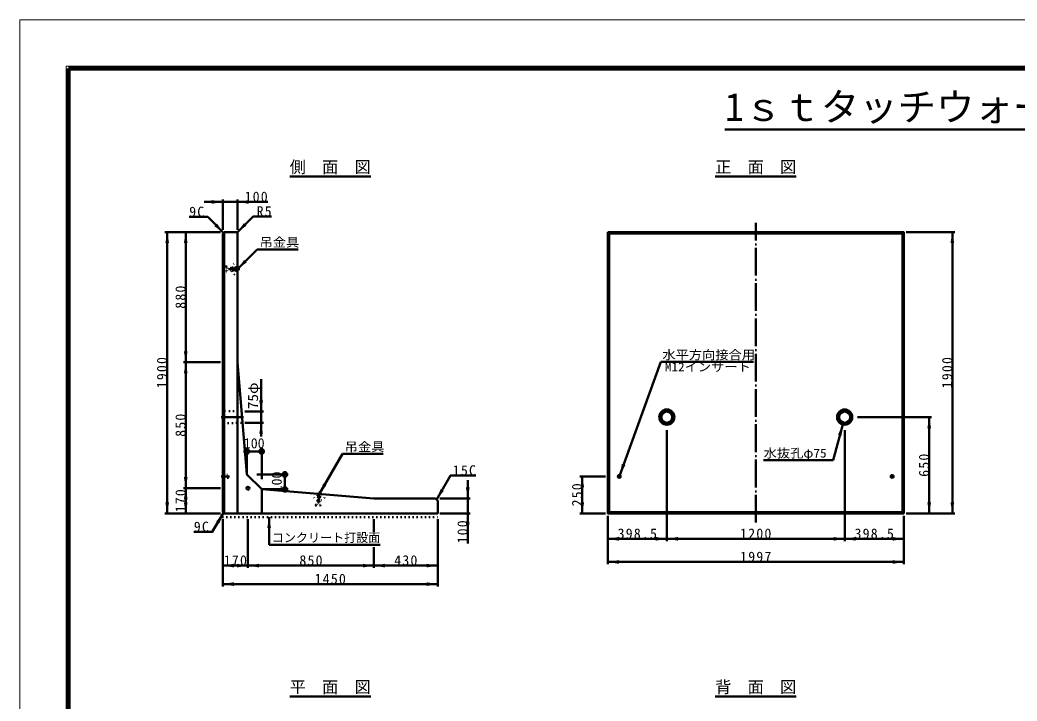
# Model space of a CAD drawing. Units: millimetres, scale not verified. Extents: x -2102 to 2102, y -1485 to 1485.
# Drawn here: x -2102 to 50, y 13 to 1485 of the extents above; entities that cross this region are included whole.
import ezdxf
from ezdxf.enums import TextEntityAlignment as Align

# ---------------------------------------------------------------- set-up
doc = ezdxf.new("R2010")
doc.units = ezdxf.units.MM
doc.header["$LTSCALE"] = 5
doc.linetypes.add('DOTTED', pattern=[1.75, 0.25, -1.5])
doc.linetypes.add('LONG_DASHED_DOTTED', pattern=[15.25, 12, -1.5, 0.25, -1.5])
doc.layers.add('0-0_V-nasSTD', color=7, linetype='Continuous', lineweight=50)
doc.styles.add('ＭＳ ゴシック', font='')
doc.styles.get('ＭＳ ゴシック').set_extended_font_data('MS Gothic')

msp = doc.modelspace()

# ---------------------------------------------------------------- linework, layer by layer
at = {"layer": '0-0_V-nasSTD', "lineweight": 100}
for p, q in [((-1997.5, 1380), (-1997.5, -1380)), ((1997.5, 1380), (-1997.5, 1380))]:
    msp.add_line(p, q, dxfattribs=at)
at = {"layer": '0-0_V-nasSTD'}
for p, q in [((-580.608, 1248.465), (580.608, 1248.465)), ((-1520.055, 1146.713), (-1345.055, 1146.713)), ((-601.335, 1146.713), (-426.335, 1146.713)), ((-1664.555, 1096.713), (-1664.555, 1031.713)), ((-1632.555, 1096.713), (-1632.555, 1031.713)), ((-1632.555, 1091.713), (-1567.555, 1091.713)), ((-1669.555, 1026.713), (-1789.555, 1026.713)), ((-1784.555, 1026.713), (-1784.555, 418.713)), ((-1744.555, 1026.713), (-1744.555, 745.113)), ((-1661.675, 1026.713), (-1664.555, 1023.833)), ((-1664.555, 1023.833), (-1664.555, 421.593)), ((-1634.155, 1026.713), (-1661.675, 1026.713)), ((-1661.675, 1026.713), (-1661.675, 418.713)), ((-1632.555, 1025.113), (-1632.555, 418.713)), ((-833.355, 1026.713), (-830.475, 1023.833)), ((-830.475, 1023.833), (-830.475, 421.593)), ((-197.195, 1023.833), (-830.475, 1023.833)), ((-197.195, 1023.833), (-194.315, 1026.713)), ((-197.195, 421.593), (-197.195, 1023.833)), ((-84.315, 1026.713), (-189.315, 1026.713)), ((-89.315, 1026.713), (-89.315, 418.713)), ((-1632.555, 946.713), (-1590.129, 989.14)), ((-1590.129, 989.14), (-1502.129, 989.14)), ((-1669.555, 745.113), (-1749.555, 745.113)), ((-1744.555, 745.113), (-1744.555, 473.113)), ((-718.43, 745.89), (-807.355, 501.57)), ((-718.43, 745.89), (-518.43, 745.89)), ((-1581.816, 708.713), (-1581.816, 638.713)), ((-1576.816, 638.713), (-1616.816, 638.713)), ((-1581.816, 638.713), (-1581.816, 614.713)), ((-294.315, 626.713), (-134.315, 626.713)), ((-139.315, 626.713), (-139.315, 418.713)), ((-1576.816, 614.713), (-1616.816, 614.713)), ((-1581.816, 614.713), (-1581.816, 584.713)), ((-346.806, 533.521), (-326.1, 610.795)), ((-705.835, 598.713), (-705.835, 358.713)), ((-321.835, 598.713), (-321.835, 358.713)), ((-1573.59, 552.678), (-1619.59, 552.678)), ((-1612.59, 502.678), (-1612.59, 559.678)), ((-1580.59, 492.278), (-1580.59, 559.678)), ((-1456.292, 460.442), (-1406.292, 547.045)), ((-1406.292, 547.045), (-1318.292, 547.045)), ((-496.806, 533.521), (-346.806, 533.521)), ((-1590.99, 502.678), (-1523.59, 502.678)), ((-1530.59, 509.678), (-1530.59, 463.678)), ((-893.355, 498.713), (-838.355, 498.713)), ((-888.355, 498.713), (-888.355, 418.713)), ((-1669.555, 473.113), (-1749.555, 473.113)), ((-1744.555, 473.113), (-1744.555, 418.713)), ((-1338.155, 450.713), (-1580.59, 470.678)), ((-1580.59, 470.678), (-1580.59, 418.713)), ((-1580.59, 470.678), (-1523.59, 470.678)), ((-1338.155, 450.713), (-1205.355, 450.713)), ((-1205.355, 450.713), (-1200.555, 445.913)), ((-1130.555, 450.713), (-1195.555, 450.713)), ((-1669.555, 418.713), (-1789.555, 418.713)), ((-1664.555, 421.593), (-1661.675, 418.713)), ((-1564.555, 350.873), (-1564.555, 410.873)), ((-1130.555, 418.713), (-1195.555, 418.713)), ((-1135.555, 418.713), (-1135.555, 353.713)), ((-893.355, 418.713), (-838.355, 418.713)), ((-830.475, 421.593), (-833.355, 418.713)), ((-833.355, 413.713), (-833.355, 308.713)), ((-830.475, 421.593), (-197.195, 421.593)), ((-197.195, 421.593), (-194.315, 418.713)), ((-194.315, 413.713), (-194.315, 308.713)), ((-84.315, 418.713), (-189.315, 418.713)), ((-1664.555, 260.873), (-1664.555, 405.873)), ((-1610.155, 300.873), (-1610.155, 405.873)), ((-1338.155, 377.873), (-1338.155, 405.873)), ((-1200.555, 260.873), (-1200.555, 405.873)), ((-1564.555, 350.873), (-1324.555, 350.873)), ((-1338.155, 300.873), (-1338.155, 345.873)), ((-833.355, 363.713), (-705.835, 363.713)), ((-705.835, 363.713), (-321.835, 363.713)), ((-321.835, 363.713), (-194.315, 363.713)), ((-1610.155, 305.873), (-1664.555, 305.873)), ((-1338.155, 305.873), (-1610.155, 305.873)), ((-1200.555, 305.873), (-1338.155, 305.873)), ((-833.355, 313.713), (-194.315, 313.713)), ((-1200.555, 265.873), (-1664.555, 265.873)), ((-1520.055, 23.113), (-1345.055, 23.113)), ((-601.335, 23.113), (-426.335, 23.113))]:
    msp.add_line(p, q, dxfattribs=at)
at = {"layer": '0-0_V-nasSTD', "linetype": 'LONG_DASHED_DOTTED'}
for p, q in [((-513.835, 398.713), (-513.835, 1046.713)), ((-1627.555, 946.713), (-1652.555, 946.713)), ((-1646.955, 946.713), (-1629.355, 946.713)), ((-1619.755, 626.713), (-1667.755, 626.713)), ((-1650.155, 498.713), (-1667.755, 498.713)), ((-813.195, 498.713), (-803.595, 498.713)), ((-808.395, 493.913), (-808.395, 503.513)), ((-224.075, 498.713), (-214.475, 498.713)), ((-219.275, 493.913), (-219.275, 503.513)), ((-1455.882, 465.425), (-1457.934, 440.51))]:
    msp.add_line(p, q, dxfattribs=at)
at = {"layer": '0-0_V-nasSTD', "linetype": 'DOTTED'}
for p, q in [((-1657.515, 952.313), (-1657.515, 941.113)), ((-1656.555, 952.313), (-1657.515, 952.313)), ((-1656.555, 952.313), (-1654.955, 948.953)), ((-1656.555, 952.313), (-1656.555, 941.113)), ((-1638.955, 948.953), (-1654.955, 948.953)), ((-1654.955, 948.953), (-1654.955, 944.473)), ((-1643.755, 943.513), (-1643.755, 949.913)), ((-1643.755, 949.913), (-1632.555, 949.913)), ((-1637.995, 950.713), (-1638.955, 948.953)), ((-1638.955, 948.953), (-1638.955, 944.473)), ((-1635.755, 950.713), (-1637.995, 950.713)), ((-1637.995, 950.713), (-1637.995, 942.713)), ((-1635.755, 950.713), (-1635.755, 942.713)), ((-1656.555, 941.113), (-1657.515, 941.113)), ((-1654.955, 944.473), (-1656.555, 941.113)), ((-1638.955, 944.473), (-1654.955, 944.473)), ((-1632.555, 943.513), (-1643.755, 943.513)), ((-1638.955, 944.473), (-1637.995, 942.713)), ((-1635.755, 942.713), (-1637.995, 942.713)), ((-1623.793, 638.713), (-1661.355, 640.313)), ((-1661.355, 613.113), (-1664.555, 610.233)), ((-1661.355, 613.113), (-1621.816, 614.713)), ((-1664.555, 501.913), (-1653.355, 501.913)), ((-1653.355, 495.513), (-1664.555, 495.513)), ((-1653.355, 495.513), (-1653.355, 501.913)), ((-1460.542, 457.581), (-1460.725, 455.349)), ((-1460.725, 455.349), (-1459.05, 454.248)), ((-1460.725, 455.349), (-1452.752, 454.692)), ((-1460.542, 457.581), (-1452.569, 456.925)), ((-1459.05, 454.248), (-1460.363, 438.302)), ((-1459.05, 454.248), (-1454.585, 453.88)), ((-1454.585, 453.88), (-1455.898, 437.934)), ((-1454.585, 453.88), (-1452.752, 454.692)), ((-1452.569, 456.925), (-1452.752, 454.692)), ((-1463.843, 436.983), (-1463.922, 436.026)), ((-1463.922, 436.026), (-1452.76, 435.107)), ((-1463.843, 436.983), (-1460.363, 438.302)), ((-1463.843, 436.983), (-1452.681, 436.064)), ((-1460.363, 438.302), (-1455.898, 437.934)), ((-1455.898, 437.934), (-1452.681, 436.064)), ((-1452.681, 436.064), (-1452.76, 435.107)), ((-1664.555, 410.873), (-1200.555, 410.873))]:
    msp.add_line(p, q, dxfattribs=at)
at = {"layer": '0-0_V-nasSTD', "lineweight": 18}
for points in [[(-2102.5, -1485), (-2102.5, 1485), (2102.5, 1485), (2102.5, -1485)], [(-2002.5, -1385), (-2002.5, 1385), (2002.5, 1385), (2002.5, -1385)]]:
    msp.add_lwpolyline(points, close=True, dxfattribs=at)
at = {"layer": '0-0_V-nasSTD'}
for points in [[(-1632.555, 1091.713), (-1664.555, 1091.713), (-1704.555, 1091.713)], [(-1663.115, 1025.273), (-1697.056, 1059.214), (-1737.056, 1059.214)], [(-1633.024, 1026.245), (-1599.083, 1060.186), (-1559.083, 1060.186)], [(-1632.555, 745.113), (-1612.59, 502.678), (-1580.59, 470.678)], [(-1202.955, 448.313), (-1172.955, 500.275), (-1117.955, 500.275)], [(-1135.555, 418.713), (-1135.555, 450.713), (-1135.555, 490.713)], [(-1661.675, 418.713), (-1200.555, 418.713), (-1200.555, 445.913)], [(-1663.115, 420.153), (-1687.115, 378.584), (-1727.115, 378.584)]]:
    msp.add_lwpolyline(points, dxfattribs=at)
msp.add_lwpolyline([(-833.355, 1026.713), (-833.355, 418.713), (-194.315, 418.713), (-194.315, 1026.713)], close=True, dxfattribs=at)
at = {"layer": '0-0_V-nasSTD', "linetype": 'DOTTED'}
msp.add_lwpolyline([(-1661.355, 613.113), (-1661.355, 640.313), (-1664.555, 643.193)], dxfattribs=at)
at = {"layer": '0-0_V-nasSTD'}
for centre, radius in [((-705.835, 626.713), 16.48), ((-705.835, 626.713), 13.6), ((-705.835, 626.713), 12), ((-321.835, 626.713), 16.48), ((-321.835, 626.713), 13.6), ((-321.835, 626.713), 12), ((-1612.59, 552.678), 5), ((-1580.59, 552.678), 5), ((-1530.59, 502.678), 5), ((-808.395, 498.713), 3.04), ((-808.395, 498.713), 1.92), ((-808.395, 498.713), 1.6), ((-219.275, 498.713), 3.04), ((-219.275, 498.713), 1.92), ((-219.275, 498.713), 1.6), ((-1610.155, 473.113), 3.2), ((-1530.59, 470.678), 5)]:
    msp.add_circle(centre, radius, dxfattribs=at)
msp.add_arc((-1634.155, 1025.113), 1.6, 0, 90, dxfattribs=at)
at = {"layer": '0-0_V-nasSTD', "linetype": 'DOTTED'}
for centre, start, end in [((-1632.555, 946.713), 90, 270), ((-1456.292, 460.442), 175.29215, 355.29215)]:
    msp.add_arc(centre, 13.76, start, end, dxfattribs=at)
at = {"layer": '0-0_V-nasSTD'}
for points in [[(-1688.555, 1091.713), (-1688.555, 1095.713), (-1664.555, 1091.713)], [(-1688.555, 1087.713), (-1688.555, 1091.713), (-1664.555, 1091.713)], [(-1632.555, 1091.713), (-1608.555, 1091.713), (-1608.555, 1095.713)], [(-1632.555, 1091.713), (-1608.555, 1087.713), (-1608.555, 1091.713)], [(-1682.914, 1039.415), (-1680.086, 1042.244), (-1663.115, 1025.273)], [(-1680.086, 1042.244), (-1677.257, 1045.072), (-1663.115, 1025.273)], [(-1633.024, 1026.245), (-1618.882, 1046.044), (-1616.053, 1043.215)], [(-1633.024, 1026.245), (-1616.053, 1043.215), (-1613.225, 1040.387)], [(-1788.555, 1002.713), (-1784.555, 1002.713), (-1784.555, 1026.713)], [(-1784.555, 1002.713), (-1784.555, 1026.713), (-1780.555, 1002.713)], [(-1748.555, 1002.713), (-1744.555, 1002.713), (-1744.555, 1026.713)], [(-1744.555, 1002.713), (-1744.555, 1026.713), (-1740.555, 1002.713)], [(-93.315, 1002.713), (-89.315, 1002.713), (-89.315, 1026.713)], [(-89.315, 1002.713), (-89.315, 1026.713), (-85.315, 1002.713)], [(-1632.555, 946.713), (-1618.413, 966.512), (-1615.585, 963.684)], [(-1632.555, 946.713), (-1615.585, 963.684), (-1612.756, 960.855)], [(-1748.555, 769.113), (-1744.555, 745.113), (-1744.555, 769.113)], [(-1744.555, 745.113), (-1744.555, 769.113), (-1740.555, 769.113)], [(-1748.555, 721.113), (-1744.555, 721.113), (-1744.555, 745.113)], [(-1744.555, 721.113), (-1744.555, 745.113), (-1740.555, 721.113)], [(-1585.816, 662.713), (-1581.816, 638.713), (-1581.816, 662.713)], [(-1581.816, 638.713), (-1581.816, 662.713), (-1577.816, 662.713)], [(-143.315, 602.713), (-139.315, 602.713), (-139.315, 626.713)], [(-139.315, 602.713), (-139.315, 626.713), (-135.315, 602.713)], [(-1585.816, 590.713), (-1581.816, 590.713), (-1581.816, 614.713)], [(-1581.816, 590.713), (-1581.816, 614.713), (-1577.816, 590.713)], [(-336.176, 588.648), (-332.312, 587.613), (-326.1, 610.795)], [(-332.312, 587.613), (-328.448, 586.577), (-326.1, 610.795)], [(-807.355, 501.57), (-802.906, 525.491), (-799.147, 524.122)], [(-807.355, 501.57), (-799.147, 524.122), (-795.388, 522.754)], [(-1748.555, 497.113), (-1744.555, 473.113), (-1744.555, 497.113)], [(-1744.555, 473.113), (-1744.555, 497.113), (-1740.555, 497.113)], [(-892.355, 474.713), (-888.355, 474.713), (-888.355, 498.713)], [(-888.355, 474.713), (-888.355, 498.713), (-884.355, 474.713)], [(-1456.292, 460.442), (-1447.757, 483.227), (-1444.292, 481.227)], [(-1456.292, 460.442), (-1444.292, 481.227), (-1440.828, 479.227)], [(-1139.555, 474.713), (-1135.555, 450.713), (-1135.555, 474.713)], [(-1135.555, 450.713), (-1135.555, 474.713), (-1131.555, 474.713)], [(-1748.555, 449.113), (-1744.555, 449.113), (-1744.555, 473.113)], [(-1744.555, 449.113), (-1744.555, 473.113), (-1740.555, 449.113)], [(-1202.955, 448.313), (-1194.419, 471.098), (-1190.955, 469.098)], [(-1202.955, 448.313), (-1190.955, 469.098), (-1187.491, 467.098)], [(-1788.555, 442.713), (-1784.555, 418.713), (-1784.555, 442.713)], [(-1784.555, 418.713), (-1784.555, 442.713), (-1780.555, 442.713)], [(-1748.555, 442.713), (-1744.555, 418.713), (-1744.555, 442.713)], [(-1744.555, 418.713), (-1744.555, 442.713), (-1740.555, 442.713)], [(-892.355, 442.713), (-888.355, 418.713), (-888.355, 442.713)], [(-888.355, 418.713), (-888.355, 442.713), (-884.355, 442.713)], [(-143.315, 442.713), (-139.315, 418.713), (-139.315, 442.713)], [(-139.315, 418.713), (-139.315, 442.713), (-135.315, 442.713)], [(-93.315, 442.713), (-89.315, 418.713), (-89.315, 442.713)], [(-89.315, 418.713), (-89.315, 442.713), (-85.315, 442.713)], [(-1678.579, 401.369), (-1675.115, 399.369), (-1663.115, 420.153)], [(-1675.115, 399.369), (-1671.651, 397.369), (-1663.115, 420.153)], [(-1568.555, 386.873), (-1564.555, 386.873), (-1564.555, 410.873)], [(-1564.555, 386.873), (-1564.555, 410.873), (-1560.555, 386.873)], [(-1139.555, 394.713), (-1135.555, 394.713), (-1135.555, 418.713)], [(-1135.555, 394.713), (-1135.555, 418.713), (-1131.555, 394.713)], [(-833.355, 363.713), (-809.355, 363.713), (-809.355, 367.713)], [(-729.835, 363.713), (-729.835, 367.713), (-705.835, 363.713)], [(-705.835, 363.713), (-681.835, 363.713), (-681.835, 367.713)], [(-345.835, 363.713), (-345.835, 367.713), (-321.835, 363.713)], [(-321.835, 363.713), (-297.835, 363.713), (-297.835, 367.713)], [(-218.315, 363.713), (-218.315, 367.713), (-194.315, 363.713)], [(-833.355, 363.713), (-809.355, 359.713), (-809.355, 363.713)], [(-729.835, 359.713), (-729.835, 363.713), (-705.835, 363.713)], [(-705.835, 363.713), (-681.835, 359.713), (-681.835, 363.713)], [(-345.835, 359.713), (-345.835, 363.713), (-321.835, 363.713)], [(-321.835, 363.713), (-297.835, 359.713), (-297.835, 363.713)], [(-218.315, 359.713), (-218.315, 363.713), (-194.315, 363.713)], [(-1664.555, 305.873), (-1640.555, 305.873), (-1640.555, 309.873)], [(-1664.555, 305.873), (-1640.555, 301.873), (-1640.555, 305.873)], [(-1634.155, 305.873), (-1634.155, 309.873), (-1610.155, 305.873)], [(-1634.155, 301.873), (-1634.155, 305.873), (-1610.155, 305.873)], [(-1610.155, 305.873), (-1586.155, 305.873), (-1586.155, 309.873)], [(-1610.155, 305.873), (-1586.155, 301.873), (-1586.155, 305.873)], [(-1362.155, 305.873), (-1362.155, 309.873), (-1338.155, 305.873)], [(-1362.155, 301.873), (-1362.155, 305.873), (-1338.155, 305.873)], [(-1338.155, 305.873), (-1314.155, 305.873), (-1314.155, 309.873)], [(-1338.155, 305.873), (-1314.155, 301.873), (-1314.155, 305.873)], [(-1224.555, 305.873), (-1224.555, 309.873), (-1200.555, 305.873)], [(-1224.555, 301.873), (-1224.555, 305.873), (-1200.555, 305.873)], [(-833.355, 313.713), (-809.355, 313.713), (-809.355, 317.713)], [(-833.355, 313.713), (-809.355, 309.713), (-809.355, 313.713)], [(-218.315, 313.713), (-218.315, 317.713), (-194.315, 313.713)], [(-218.315, 309.713), (-218.315, 313.713), (-194.315, 313.713)], [(-1664.555, 265.873), (-1640.555, 265.873), (-1640.555, 269.873)], [(-1664.555, 265.873), (-1640.555, 261.873), (-1640.555, 265.873)], [(-1224.555, 265.873), (-1224.555, 269.873), (-1200.555, 265.873)], [(-1224.555, 261.873), (-1224.555, 265.873), (-1200.555, 265.873)]]:
    msp.add_solid(points, dxfattribs=at)

# ---------------------------------------------------------------- texts
at = {"layer": '0-0_V-nasSTD', "style": 'ＭＳ ゴシック'}
for s, height, p in [('1ｓｔタッチウォール  Ｈ=1900', 60.81, (-580.608, 1248.465)), ('側\u3000面\u3000図', 25.66, (-1520.055, 1146.713)), ('正\u3000面\u3000図', 25.66, (-601.335, 1146.713)), ('100', 21.99, (-1619.09, 552.678)), ('コンクリート打設面', 19.06, (-1558.527, 350.873)), ('平\u3000面\u3000図', 25.66, (-1520.055, 23.113)), ('背\u3000面\u3000図', 25.66, (-601.335, 23.113))]:
    msp.add_text(s, height=height, dxfattribs=at).set_placement(p, align=Align.BOTTOM_LEFT)
at = {"layer": '0-0_V-nasSTD', "style": 'ＭＳ ゴシック', "width": 1.1}
for s, p in [('吊金具', (-1585.129, 989.14)), ('水平方向接合用', (-715.43, 745.89)), ('M12インサート', (-710.18, 719.89)), ('吊金具', (-1401.292, 547.045)), ('水抜孔φ75', (-496.806, 533.521))]:
    msp.add_text(s, height=19.06, dxfattribs=at).set_placement(p, align=Align.BOTTOM_LEFT)
msp.add_text('75φ', height=21.99, rotation=90, dxfattribs=at).set_placement((-1581.816, 643.713), align=Align.BOTTOM_LEFT)
at = {"layer": '0-0_V-nasSTD', "style": 'ＭＳ ゴシック'}
msp.add_text('100', height=21.99, rotation=90, dxfattribs=at).set_placement((-1530.59, 464.178), align=Align.BOTTOM_LEFT)
at = {"layer": '0-0_V-nasSTD', "char_height": 21.99, "attachment_point": 7, "style": 'ＭＳ ゴシック'}
for s, insert in [('\\T1.17;100', (-1617.555, 1091.713)), ('\\T1.17;9C', (-1737.056, 1059.214)), ('\\T1.17;R5', (-1591.583, 1060.186)), ('\\T1.17;15C', (-1167.955, 500.275)), ('\\T1.17;9C', (-1727.115, 378.584)), ('\\T1.17;398.5', (-812.095, 363.713)), ('\\T1.17;1200', (-547.585, 363.713)), ('\\T1.17;398.5', (-300.575, 363.713)), ('\\T1.17;170', (-1662.355, 305.873)), ('\\T1.17;850', (-1499.155, 305.873)), ('\\T1.17;430', (-1294.355, 305.873)), ('\\T1.17;1997', (-547.585, 313.713)), ('\\T1.17;1450', (-1466.305, 265.873))]:
    msp.add_mtext(s, dxfattribs=dict(at, insert=insert))
at = {"layer": '0-0_V-nasSTD', "char_height": 21.99, "attachment_point": 7, "rotation": 90, "style": 'ＭＳ ゴシック'}
for s, insert in [('\\T1.17;880', (-1744.555, 860.913)), ('\\T1.17;1900', (-1784.555, 688.963)), ('\\T1.17;1900', (-89.315, 688.963)), ('\\T1.17;850', (-1744.555, 584.113)), ('\\T1.17;650', (-139.315, 497.713)), ('\\T1.17;250', (-888.355, 433.713)), ('\\T1.17;170', (-1744.555, 420.913)), ('\\T1.17;100', (-1135.555, 353.713))]:
    msp.add_mtext(s, dxfattribs=dict(at, insert=insert))

doc.saveas('drawing.dxf')
